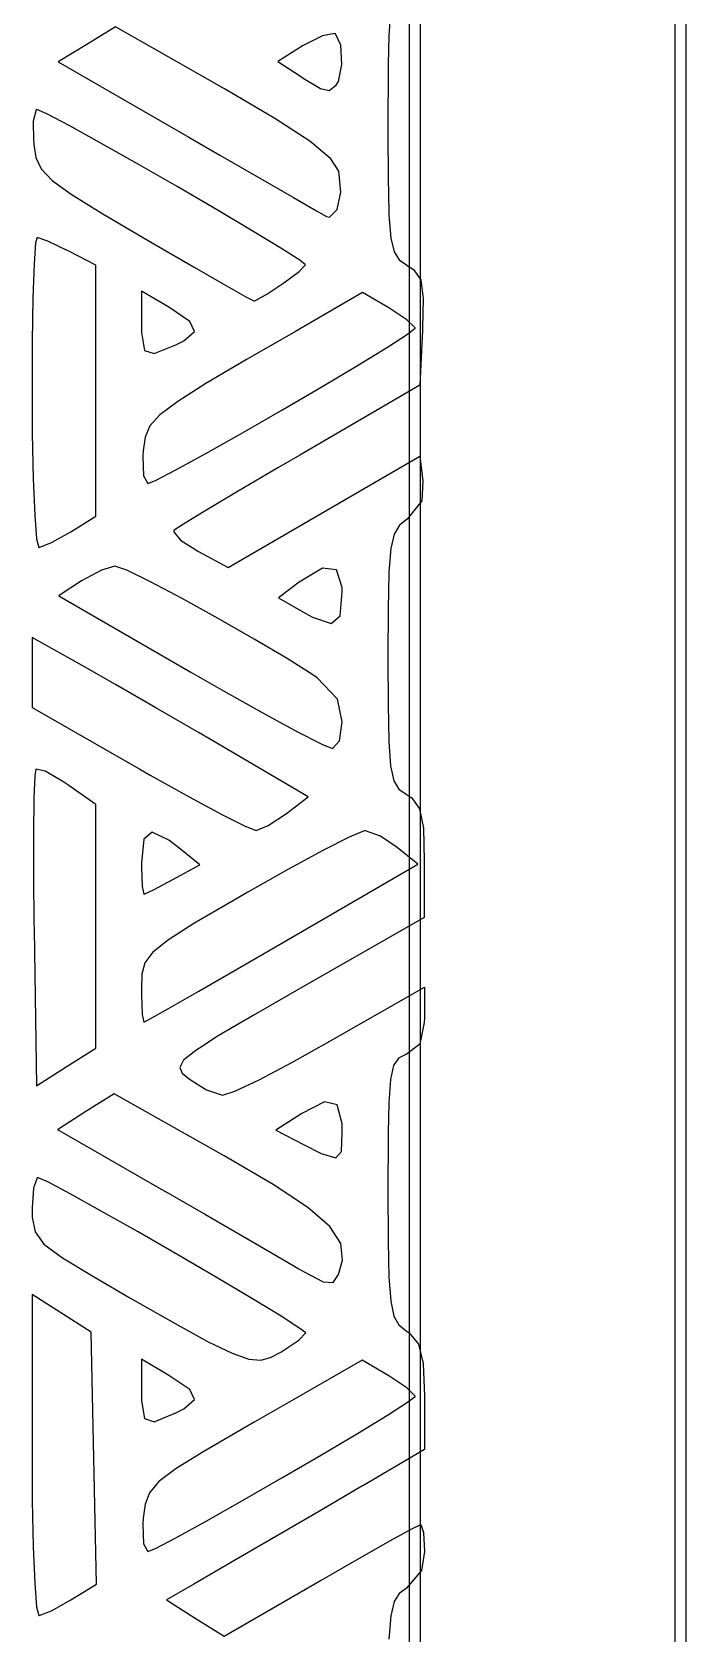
# Model space of a CAD drawing. Extents: x 19 to 403, y -177 to -75.
# Drawn here: x 203.63 to 209.76, y -153.54 to -138.53 of the extents above; entities that cross this region are included whole.
import ezdxf

# ---------------------------------------------------------------- set-up
doc = ezdxf.new("R2010")
doc.units = 0
doc.layers.add('BLACK', color=7, linetype='CONTINUOUS')

msp = doc.modelspace()

# ---------------------------------------------------------------- linework, layer by layer
at = {"layer": 'BLACK', "linetype": 'CONTINUOUS'}
for p, q in [((207.169, -163.466), (207.169, -132)), ((207.269, -132), (207.269, -163.466)), ((209.66, -163.466), (209.66, -132)), ((209.76, -132), (209.76, -163.466)), ((206.991, -138.346), (206.975, -138.568)), ((204.413, -138.485), (204.145, -138.649)), ((205.436, -139.065), (204.413, -138.485)), ((204.145, -138.649), (203.876, -138.812)), ((206.354, -138.569), (206.173, -138.661)), ((206.471, -138.547), (206.354, -138.569)), ((206.475, -138.549), (206.471, -138.547)), ((206.526, -138.657), (206.475, -138.549)), ((206.536, -138.837), (206.526, -138.657)), ((206.975, -138.568), (206.97, -138.837)), ((206.173, -138.661), (205.934, -138.808)), ((205.934, -138.808), (206.148, -138.948)), ((203.876, -138.812), (203.877, -138.813)), ((203.877, -138.813), (205.101, -139.518)), ((206.148, -138.948), (206.174, -138.965)), ((206.505, -138.997), (206.536, -138.837)), ((206.968, -138.908), (206.967, -139.391)), ((206.97, -138.837), (206.968, -138.908)), ((205.907, -139.342), (205.436, -139.065)), ((206.174, -138.965), (206.334, -139.062)), ((206.334, -139.062), (206.417, -139.08)), ((206.417, -139.08), (206.482, -139.032)), ((206.482, -139.032), (206.505, -138.997)), ((203.678, -139.26), (203.67, -139.263)), ((203.772, -139.3), (203.678, -139.26)), ((203.67, -139.263), (203.644, -139.367)), ((203.644, -139.367), (203.647, -139.551)), ((203.979, -139.41), (203.772, -139.3)), ((204.272, -139.571), (203.979, -139.41)), ((206.235, -139.557), (205.907, -139.342)), ((206.967, -139.391), (206.967, -139.459)), ((203.647, -139.551), (203.648, -139.568)), ((205.101, -139.518), (205.393, -139.687)), ((206.432, -139.721), (206.235, -139.557)), ((206.967, -139.459), (206.969, -139.924)), ((203.648, -139.568), (203.649, -139.586)), ((203.649, -139.586), (203.669, -139.709)), ((203.669, -139.709), (203.718, -139.815)), ((204.62, -139.768), (204.272, -139.571)), ((205.393, -139.687), (205.773, -139.906)), ((203.718, -139.815), (203.82, -139.923)), ((204.992, -139.982), (204.62, -139.768)), ((206.508, -139.837), (206.432, -139.721)), ((206.526, -140.032), (206.508, -139.837)), ((203.82, -139.923), (203.999, -140.053)), ((205.361, -140.197), (204.992, -139.982)), ((205.773, -139.906), (206.083, -140.084)), ((206.969, -139.924), (206.972, -140.032)), ((203.999, -140.053), (204.279, -140.227)), ((206.083, -140.084), (206.298, -140.208)), ((206.492, -140.195), (206.526, -140.032)), ((206.972, -140.032), (206.977, -140.249)), ((204.279, -140.227), (204.684, -140.466)), ((205.695, -140.395), (205.361, -140.197)), ((206.298, -140.208), (206.39, -140.261)), ((206.39, -140.261), (206.421, -140.268)), ((206.421, -140.268), (206.492, -140.195)), ((206.977, -140.249), (206.994, -140.463)), ((203.679, -140.457), (203.666, -140.508)), ((203.779, -140.493), (203.679, -140.457)), ((205.965, -140.559), (205.695, -140.395)), ((203.666, -140.508), (203.652, -140.705)), ((203.961, -140.579), (203.779, -140.493)), ((203.978, -140.587), (203.961, -140.579)), ((204.23, -140.718), (203.978, -140.587)), ((204.684, -140.466), (204.796, -140.531)), ((204.796, -140.531), (205.15, -140.737)), ((206.141, -140.672), (205.965, -140.559)), ((206.994, -140.463), (207.025, -140.593)), ((207.025, -140.593), (207.073, -140.668)), ((203.652, -140.705), (203.641, -141.022)), ((204.23, -143.069), (204.23, -140.718)), ((205.15, -140.737), (205.439, -140.903)), ((206.134, -140.778), (206.196, -140.715)), ((206.196, -140.715), (206.141, -140.672)), ((207.073, -140.668), (207.141, -140.715)), ((207.141, -140.715), (207.142, -140.716)), ((207.142, -140.716), (207.207, -140.758)), ((207.207, -140.758), (207.274, -140.856)), ((205.439, -140.903), (205.635, -141.014)), ((205.832, -140.99), (205.992, -140.884)), ((205.992, -140.884), (206.134, -140.778)), ((207.274, -140.856), (207.298, -141.03)), ((203.641, -141.022), (203.634, -141.434)), ((204.914, -141.112), (204.658, -140.96)), ((204.658, -140.96), (204.658, -141.265)), ((205.635, -141.014), (205.71, -141.053)), ((205.71, -141.053), (205.72, -141.051)), ((205.72, -141.051), (205.832, -140.99)), ((206.73, -140.972), (206.1, -141.338)), ((206.977, -141.118), (206.73, -140.972)), ((207.298, -141.03), (207.292, -141.309)), ((205.11, -141.244), (204.914, -141.112)), ((207.143, -141.229), (206.977, -141.118)), ((204.658, -141.265), (204.659, -141.349)), ((204.659, -141.349), (204.685, -141.516)), ((205.054, -141.426), (205.154, -141.338)), ((205.154, -141.338), (205.11, -141.244)), ((206.1, -141.338), (205.715, -141.561)), ((207.221, -141.305), (207.143, -141.229)), ((207.152, -141.365), (207.222, -141.309)), ((207.222, -141.309), (207.221, -141.305)), ((207.292, -141.326), (207.266, -141.843)), ((207.292, -141.309), (207.292, -141.326)), ((203.634, -141.434), (203.632, -141.911)), ((204.778, -141.546), (204.979, -141.464)), ((204.979, -141.464), (205.054, -141.426)), ((206.682, -141.657), (206.962, -141.487)), ((206.962, -141.487), (207.152, -141.365)), ((204.685, -141.516), (204.778, -141.546)), ((205.649, -141.599), (205.262, -141.827)), ((205.715, -141.561), (205.649, -141.599)), ((206.343, -141.859), (206.682, -141.657)), ((203.632, -141.911), (203.634, -142.293)), ((205.262, -141.827), (204.997, -141.993)), ((205.973, -142.075), (206.343, -141.859)), ((207.266, -141.843), (206.14, -142.497)), ((204.997, -141.993), (204.829, -142.118)), ((205.603, -142.289), (205.973, -142.075)), ((204.735, -142.224), (204.692, -142.33)), ((204.829, -142.118), (204.735, -142.224)), ((203.634, -142.293), (203.642, -142.72)), ((204.692, -142.33), (204.674, -142.458)), ((205.262, -142.481), (205.603, -142.289)), ((204.674, -142.458), (204.671, -142.507)), ((204.671, -142.507), (204.678, -142.691)), ((204.98, -142.636), (205.262, -142.481)), ((205.47, -143.549), (207.266, -142.506)), ((206.14, -142.497), (205.935, -142.616)), ((207.266, -142.506), (207.295, -142.742)), ((204.678, -142.691), (204.717, -142.764)), ((204.788, -142.736), (204.98, -142.636)), ((205.935, -142.616), (205.564, -142.834)), ((203.642, -142.72), (203.657, -143.059)), ((204.717, -142.764), (204.788, -142.736)), ((205.564, -142.834), (205.261, -143.015)), ((207.295, -142.742), (207.284, -142.926)), ((207.284, -142.926), (207.146, -143.096)), ((203.657, -143.059), (203.675, -143.282)), ((203.995, -143.214), (204.23, -143.069)), ((205.052, -143.143), (204.964, -143.201)), ((205.173, -143.069), (205.052, -143.143)), ((205.261, -143.015), (205.173, -143.069)), ((207.075, -143.153), (207.026, -143.236)), ((207.146, -143.096), (207.075, -143.153)), ((203.675, -143.282), (203.696, -143.362)), ((203.814, -143.316), (203.995, -143.214)), ((204.964, -143.201), (204.959, -143.213)), ((204.959, -143.213), (205.024, -143.293)), ((205.024, -143.293), (205.192, -143.4)), ((207.026, -143.236), (206.994, -143.372)), ((203.696, -143.362), (203.698, -143.362)), ((203.698, -143.362), (203.814, -143.316)), ((205.192, -143.4), (205.47, -143.549)), ((206.994, -143.372), (206.976, -143.592)), ((204.282, -143.574), (204.096, -143.676)), ((204.409, -143.536), (204.282, -143.574)), ((204.52, -143.576), (204.409, -143.536)), ((204.742, -143.685), (204.52, -143.576)), ((206.353, -143.557), (206.134, -143.687)), ((206.486, -143.572), (206.353, -143.557)), ((206.538, -143.736), (206.486, -143.572)), ((206.976, -143.592), (206.972, -143.778)), ((204.096, -143.676), (203.897, -143.806)), ((205.039, -143.841), (204.742, -143.685)), ((206.134, -143.687), (205.943, -143.835)), ((206.539, -143.778), (206.538, -143.736)), ((203.897, -143.806), (203.883, -143.815)), ((203.883, -143.815), (205.121, -144.531)), ((205.375, -144.027), (205.039, -143.841)), ((205.943, -143.835), (206.192, -143.977)), ((206.518, -144.001), (206.539, -143.778)), ((206.972, -143.778), (206.969, -143.924)), ((205.715, -144.22), (205.375, -144.027)), ((206.192, -143.977), (206.259, -144.014)), ((206.259, -144.014), (206.435, -144.074)), ((206.435, -144.074), (206.518, -144.001)), ((206.969, -143.924), (206.967, -144.398)), ((204.123, -144.48), (203.632, -144.204)), ((203.632, -144.204), (203.632, -144.295)), ((203.632, -144.295), (203.632, -144.532)), ((206.024, -144.403), (205.715, -144.22)), ((204.414, -144.645), (204.123, -144.48)), ((206.264, -144.555), (206.024, -144.403)), ((206.967, -144.398), (206.968, -144.844)), ((203.632, -144.532), (203.633, -144.861)), ((204.793, -144.863), (204.414, -144.645)), ((205.121, -144.531), (205.426, -144.705)), ((206.304, -144.582), (206.264, -144.555)), ((206.493, -144.782), (206.304, -144.582)), ((205.426, -144.705), (205.81, -144.921)), ((206.539, -144.995), (206.493, -144.782)), ((203.633, -144.861), (204.641, -145.439)), ((205.199, -145.099), (204.793, -144.863)), ((205.81, -144.921), (206.126, -145.092)), ((206.968, -144.844), (206.972, -144.995)), ((205.418, -145.227), (205.199, -145.099)), ((206.126, -145.092), (206.348, -145.205)), ((206.513, -145.173), (206.539, -144.995)), ((206.972, -144.995), (206.976, -145.184)), ((206.221, -145.698), (205.418, -145.227)), ((206.348, -145.205), (206.449, -145.246)), ((206.449, -145.246), (206.513, -145.173)), ((206.976, -145.184), (206.992, -145.409)), ((206.992, -145.409), (207.022, -145.547)), ((203.658, -145.501), (203.649, -145.71)), ((203.667, -145.438), (203.658, -145.501)), ((203.755, -145.457), (203.667, -145.438)), ((203.922, -145.553), (203.755, -145.457)), ((203.969, -145.585), (203.922, -145.553)), ((204.641, -145.439), (204.74, -145.495)), ((204.74, -145.495), (205.105, -145.699)), ((207.022, -145.547), (207.07, -145.625)), ((203.649, -145.71), (203.645, -146.039)), ((204.23, -145.771), (203.969, -145.585)), ((205.105, -145.699), (205.412, -145.864)), ((206.017, -145.855), (206.221, -145.698)), ((207.07, -145.625), (207.138, -145.674)), ((207.138, -145.674), (207.175, -145.698)), ((207.175, -145.698), (207.19, -145.707)), ((207.19, -145.707), (207.264, -145.809)), ((204.23, -148.052), (204.23, -145.771)), ((205.845, -145.968), (206.017, -145.855)), ((207.264, -145.809), (207.299, -145.991)), ((205.412, -145.864), (205.63, -145.974)), ((205.63, -145.974), (205.731, -146.014)), ((205.731, -146.014), (205.845, -145.968)), ((207.299, -145.991), (207.308, -146.297)), ((203.645, -146.039), (203.645, -146.459)), ((204.679, -146.095), (204.658, -146.315)), ((204.757, -146.028), (204.679, -146.095)), ((204.914, -146.104), (204.757, -146.028)), ((205.007, -146.176), (204.914, -146.104)), ((206.605, -146.076), (206.357, -146.202)), ((206.744, -146.018), (206.605, -146.076)), ((206.757, -146.016), (206.744, -146.018)), ((206.896, -146.066), (206.757, -146.016)), ((207.055, -146.172), (206.896, -146.066)), ((205.204, -146.335), (205.007, -146.176)), ((206.357, -146.202), (206.111, -146.335)), ((207.247, -146.328), (207.055, -146.172)), ((207.308, -146.297), (207.308, -146.328)), ((203.645, -146.459), (203.65, -146.871)), ((204.658, -146.315), (204.658, -146.355)), ((204.658, -146.355), (204.665, -146.538)), ((204.952, -146.471), (205.204, -146.335)), ((206.03, -146.379), (205.654, -146.592)), ((205.974, -147.068), (207.247, -146.328)), ((206.111, -146.335), (206.03, -146.379)), ((207.308, -146.328), (207.306, -146.828)), ((204.665, -146.538), (204.679, -146.611)), ((204.679, -146.611), (204.682, -146.61)), ((204.682, -146.61), (204.776, -146.565)), ((204.776, -146.565), (204.952, -146.471)), ((205.654, -146.592), (205.505, -146.678)), ((205.505, -146.678), (205.149, -146.886)), ((203.65, -146.871), (203.651, -146.941)), ((205.149, -146.886), (204.91, -147.038)), ((207.306, -146.828), (206.111, -147.513)), ((203.651, -146.941), (203.674, -148.404)), ((204.91, -147.038), (204.765, -147.153)), ((204.765, -147.153), (204.69, -147.252)), ((205.557, -147.31), (205.974, -147.068)), ((204.662, -147.358), (204.658, -147.49)), ((204.69, -147.252), (204.662, -147.358)), ((205.195, -147.519), (205.557, -147.31)), ((204.658, -147.49), (204.658, -147.549)), ((206.111, -147.513), (205.703, -147.747)), ((206.423, -147.988), (207.309, -147.48)), ((207.309, -147.48), (207.309, -147.768)), ((204.658, -147.549), (204.665, -147.736)), ((204.912, -147.681), (205.195, -147.519)), ((204.665, -147.736), (204.679, -147.81)), ((204.679, -147.81), (204.732, -147.782)), ((204.732, -147.782), (204.912, -147.681)), ((205.703, -147.747), (205.377, -147.938)), ((207.308, -147.812), (207.265, -148.016)), ((207.309, -147.768), (207.308, -147.812)), ((205.377, -147.938), (205.2, -148.052)), ((203.952, -148.228), (204.23, -148.052)), ((205.166, -148.073), (205.052, -148.166)), ((205.2, -148.052), (205.166, -148.073)), ((206.067, -148.186), (206.423, -147.988)), ((207.13, -148.114), (207.065, -148.147)), ((207.138, -148.111), (207.13, -148.114)), ((207.265, -148.016), (207.138, -148.111)), ((203.674, -148.404), (203.952, -148.228)), ((205.052, -148.166), (205.016, -148.233)), ((205.016, -148.233), (205.04, -148.287)), ((205.759, -148.348), (206.067, -148.186)), ((207.02, -148.216), (206.991, -148.346)), ((207.065, -148.147), (207.02, -148.216)), ((205.04, -148.287), (205.108, -148.344)), ((205.108, -148.344), (205.266, -148.444)), ((205.531, -148.456), (205.759, -148.348)), ((206.991, -148.346), (206.975, -148.565)), ((204.402, -148.479), (204.137, -148.646)), ((205.431, -149.061), (204.402, -148.479)), ((205.266, -148.444), (205.418, -148.494)), ((205.418, -148.494), (205.531, -148.456)), ((206.372, -148.555), (206.159, -148.664)), ((206.491, -148.584), (206.372, -148.555)), ((204.137, -148.646), (203.879, -148.81)), ((206.159, -148.664), (205.918, -148.822)), ((206.537, -148.76), (206.491, -148.584)), ((206.975, -148.565), (206.97, -148.843)), ((203.879, -148.81), (203.872, -148.814)), ((203.872, -148.814), (204.842, -149.372)), ((205.918, -148.822), (206.182, -148.958)), ((206.531, -149.02), (206.539, -148.843)), ((206.539, -148.843), (206.537, -148.76)), ((206.97, -148.843), (206.968, -148.9)), ((206.182, -148.958), (206.342, -149.039)), ((206.968, -148.9), (206.967, -149.379)), ((205.893, -149.331), (205.431, -149.061)), ((206.342, -149.039), (206.478, -149.08)), ((206.478, -149.08), (206.531, -149.02)), ((203.681, -149.268), (203.646, -149.365)), ((203.688, -149.266), (203.681, -149.268)), ((203.781, -149.306), (203.688, -149.266)), ((203.988, -149.416), (203.781, -149.306)), ((203.646, -149.365), (203.633, -149.548)), ((204.28, -149.578), (203.988, -149.416)), ((204.842, -149.372), (204.86, -149.382)), ((204.86, -149.382), (205.257, -149.611)), ((206.218, -149.546), (205.893, -149.331)), ((206.967, -149.379), (206.969, -149.854)), ((203.633, -149.548), (203.632, -149.561)), ((203.632, -149.561), (203.633, -149.637)), ((204.627, -149.774), (204.28, -149.578)), ((205.257, -149.611), (205.629, -149.826)), ((206.423, -149.724), (206.218, -149.546)), ((203.633, -149.637), (203.66, -149.773)), ((206.525, -149.882), (206.423, -149.724)), ((203.66, -149.773), (203.744, -149.888)), ((203.744, -149.888), (203.917, -150.017)), ((204.999, -149.988), (204.627, -149.774)), ((205.629, -149.826), (205.935, -150.003)), ((206.541, -150.038), (206.525, -149.882)), ((206.969, -149.854), (206.973, -150.038)), ((203.917, -150.017), (204.209, -150.192)), ((205.366, -150.203), (204.999, -149.988)), ((205.935, -150.003), (206.133, -150.119)), ((206.505, -150.172), (206.541, -150.038)), ((206.973, -150.038), (206.976, -150.195)), ((204.209, -150.192), (204.55, -150.39)), ((205.699, -150.401), (205.366, -150.203)), ((206.133, -150.119), (206.177, -150.145)), ((206.177, -150.145), (206.36, -150.24)), ((206.455, -150.247), (206.505, -150.172)), ((206.976, -150.195), (206.993, -150.421)), ((204.187, -150.712), (203.632, -150.361)), ((203.632, -150.361), (203.632, -151.866)), ((206.36, -150.24), (206.455, -150.247)), ((204.55, -150.39), (204.972, -150.631)), ((205.968, -150.564), (205.699, -150.401)), ((206.993, -150.421), (207.023, -150.562)), ((204.972, -150.631), (205.283, -150.802)), ((206.143, -150.677), (205.968, -150.564)), ((207.023, -150.562), (207.07, -150.645)), ((207.07, -150.645), (207.138, -150.7)), ((204.211, -151.892), (204.187, -150.712)), ((205.283, -150.802), (205.506, -150.91)), ((205.973, -150.895), (206.131, -150.788)), ((206.131, -150.788), (206.197, -150.72)), ((206.197, -150.72), (206.143, -150.677)), ((207.138, -150.7), (207.167, -150.72)), ((207.167, -150.72), (207.167, -150.72)), ((207.167, -150.72), (207.255, -150.826)), ((205.506, -150.91), (205.663, -150.965)), ((205.663, -150.965), (205.776, -150.975)), ((205.776, -150.975), (205.868, -150.951)), ((205.868, -150.951), (205.962, -150.901)), ((205.962, -150.901), (205.973, -150.895)), ((207.255, -150.826), (207.298, -151.007)), ((204.914, -151.118), (204.658, -150.966)), ((204.658, -150.966), (204.658, -151.271)), ((206.727, -150.976), (206.086, -151.344)), ((206.975, -151.123), (206.727, -150.976)), ((207.298, -151.007), (207.309, -151.309)), ((205.11, -151.25), (204.914, -151.118)), ((205.154, -151.344), (205.11, -151.25)), ((207.143, -151.234), (206.975, -151.123)), ((207.222, -151.311), (207.143, -151.234)), ((204.658, -151.271), (204.659, -151.355)), ((204.659, -151.355), (204.685, -151.522)), ((205.054, -151.432), (205.154, -151.344)), ((206.086, -151.344), (205.714, -151.557)), ((206.963, -151.491), (207.152, -151.37)), ((207.152, -151.37), (207.222, -151.315)), ((207.222, -151.315), (207.222, -151.311)), ((207.309, -151.309), (207.309, -151.812)), ((204.685, -151.522), (204.778, -151.552)), ((204.778, -151.552), (204.979, -151.47)), ((204.979, -151.47), (205.054, -151.432)), ((205.714, -151.557), (205.618, -151.612)), ((206.683, -151.661), (206.963, -151.491)), ((205.618, -151.612), (205.241, -151.831)), ((206.344, -151.863), (206.683, -151.661)), ((205.241, -151.831), (204.983, -151.991)), ((205.974, -152.078), (206.344, -151.863)), ((207.309, -151.812), (206.732, -152.151)), ((203.632, -151.866), (203.632, -151.917)), ((203.632, -151.917), (203.634, -152.294)), ((204.235, -153.072), (204.211, -151.892)), ((204.983, -151.991), (204.821, -152.113)), ((204.821, -152.113), (204.732, -152.217)), ((205.604, -152.291), (205.974, -152.078)), ((206.724, -152.156), (206.347, -152.376)), ((206.732, -152.151), (206.724, -152.156)), ((203.634, -152.294), (203.643, -152.724)), ((204.732, -152.217), (204.691, -152.324)), ((205.263, -152.483), (205.604, -152.291)), ((204.674, -152.455), (204.67, -152.512)), ((204.691, -152.324), (204.674, -152.455)), ((206.347, -152.376), (205.917, -152.627)), ((204.67, -152.512), (204.678, -152.696)), ((204.981, -152.638), (205.263, -152.483)), ((206.99, -152.666), (207.191, -152.556)), ((207.191, -152.556), (207.274, -152.516)), ((207.274, -152.516), (207.274, -152.516)), ((207.274, -152.516), (207.299, -152.59)), ((207.299, -152.59), (207.309, -152.769)), ((203.643, -152.724), (203.657, -153.064)), ((204.678, -152.696), (204.717, -152.767)), ((204.717, -152.767), (204.788, -152.738)), ((204.788, -152.738), (204.981, -152.638)), ((205.917, -152.627), (205.524, -152.855)), ((206.701, -152.829), (206.99, -152.666)), ((205.524, -152.855), (205.149, -153.072)), ((206.353, -153.029), (206.701, -152.829)), ((207.309, -152.769), (207.281, -152.945)), ((203.657, -153.064), (203.675, -153.288)), ((205.432, -153.562), (206.336, -153.039)), ((206.336, -153.039), (206.353, -153.029)), ((207.281, -152.945), (207.138, -153.114)), ((203.997, -153.219), (204.235, -153.072)), ((205.149, -153.072), (204.893, -153.22)), ((207.072, -153.16), (207.024, -153.236)), ((207.138, -153.114), (207.072, -153.16)), ((203.675, -153.288), (203.696, -153.368)), ((203.699, -153.368), (203.815, -153.322)), ((203.815, -153.322), (203.997, -153.219)), ((204.893, -153.22), (205.162, -153.391)), ((207.024, -153.236), (206.993, -153.37)), ((203.696, -153.368), (203.699, -153.368)), ((205.162, -153.391), (205.432, -153.562)), ((206.993, -153.37), (206.976, -153.59))]:
    msp.add_line(p, q, dxfattribs=at)

doc.saveas('drawing.dxf')
